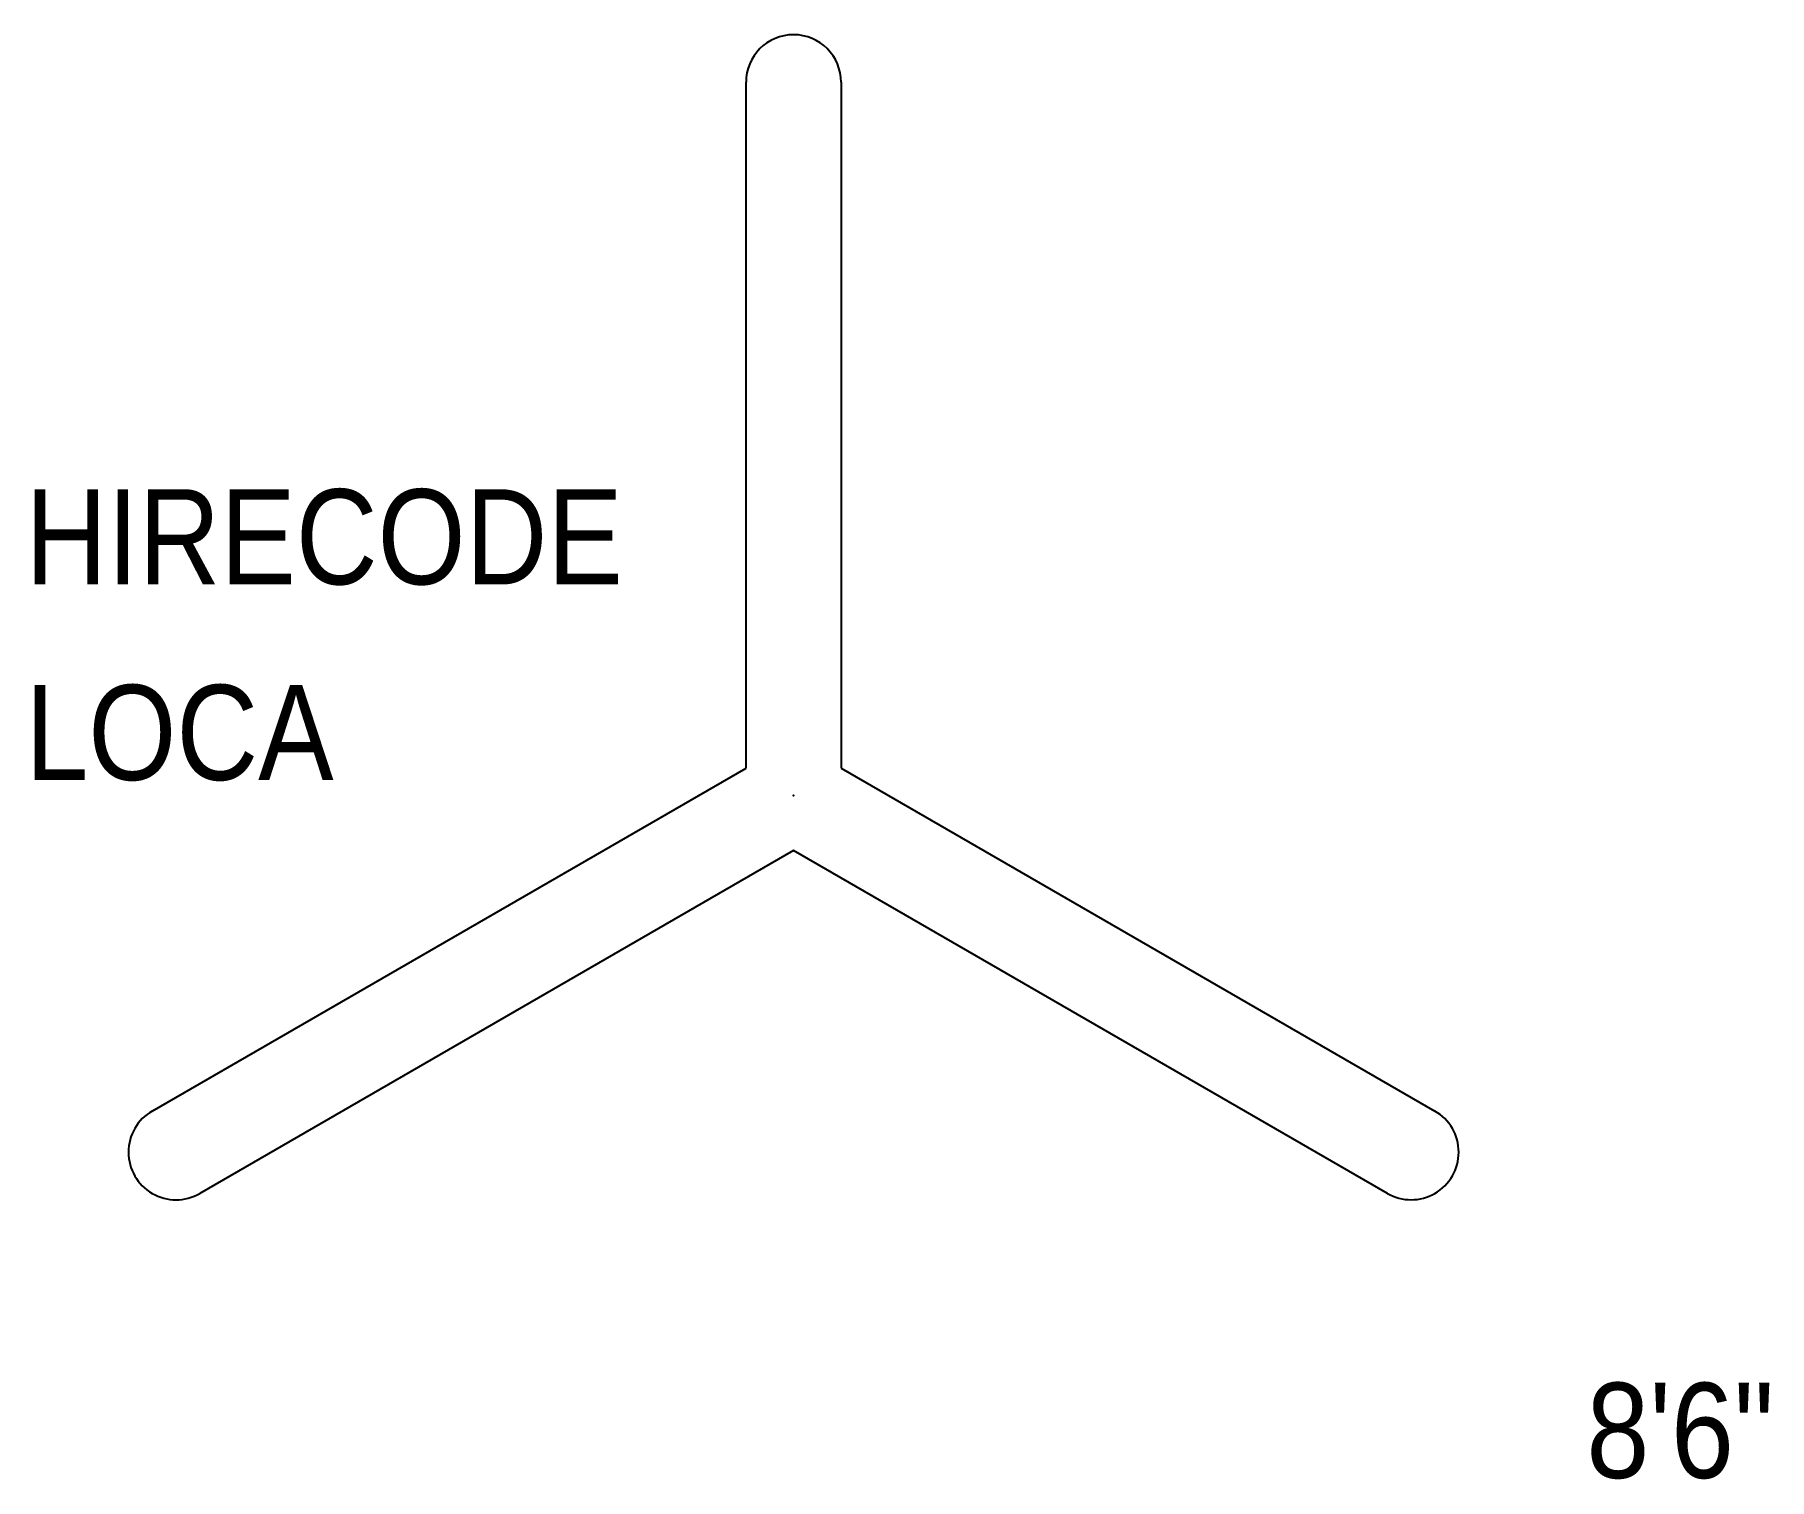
# Model space of a CAD drawing. Extents: x 1320 to 2232, y 639 to 1398.
import ezdxf
from ezdxf.enums import TextEntityAlignment as Align

# ---------------------------------------------------------------- set-up
doc = ezdxf.new("R2010")
doc.units = 0
doc.header["$MEASUREMENT"] = 0
for name, color, linetype in [('LANTERNS', 4, 'CONTINUOUS'), ('LOCATION', 7, 'CONTINUOUS'), ('STANDTXT', 7, 'CONTINUOUS')]:
    doc.layers.add(name, color=color, linetype=linetype)

msp = doc.modelspace()

# ---------------------------------------------------------------- linework, layer by layer
at = {"layer": 'LANTERNS', "color": 0}
for p, q in [((1694.35, 1012.95), (1694.35, 1373.45)), ((1744.35, 1373.45), (1744.35, 1012.98)), ((1382.18, 832.73), (1694.35, 1012.95)), ((1744.35, 1012.98), (2056.55, 832.73)), ((1719.35, 969.68), (1407.18, 789.43)), ((2031.55, 789.43), (1719.35, 969.68))]:
    msp.add_line(p, q, dxfattribs=at)
for centre, start, end in [((1719.35, 1373.45), 0, 180), ((1394.65, 811.06), 119.92487, 300.07773), ((2044.05, 811.08), 239.99758, 59.99982)]:
    msp.add_arc(centre, 25, start, end, dxfattribs=at)
msp.add_point((1719.35, 998.53), dxfattribs=at)

# ---------------------------------------------------------------- texts
at = {"layer": 'LANTERNS', "color": 0, "width": 0.89, "flags": 1}
msp.add_attdef('HIRECODE', (1315.48, 1109.55), 'ST8-6', height=50, dxfattribs=at)
at = {"layer": 'LOCATION', "width": 0.89, "flags": 1}
msp.add_attdef('LOCA', (1315.48, 1006.7), 'DIPS', height=50, dxfattribs=at)
at = {"layer": 'STANDTXT', "width": 0.89}
msp.add_text('8\'6"', height=50, dxfattribs=at).set_placement((2185.53, 664.87), align=Align.MIDDLE)

doc.saveas('drawing.dxf')
